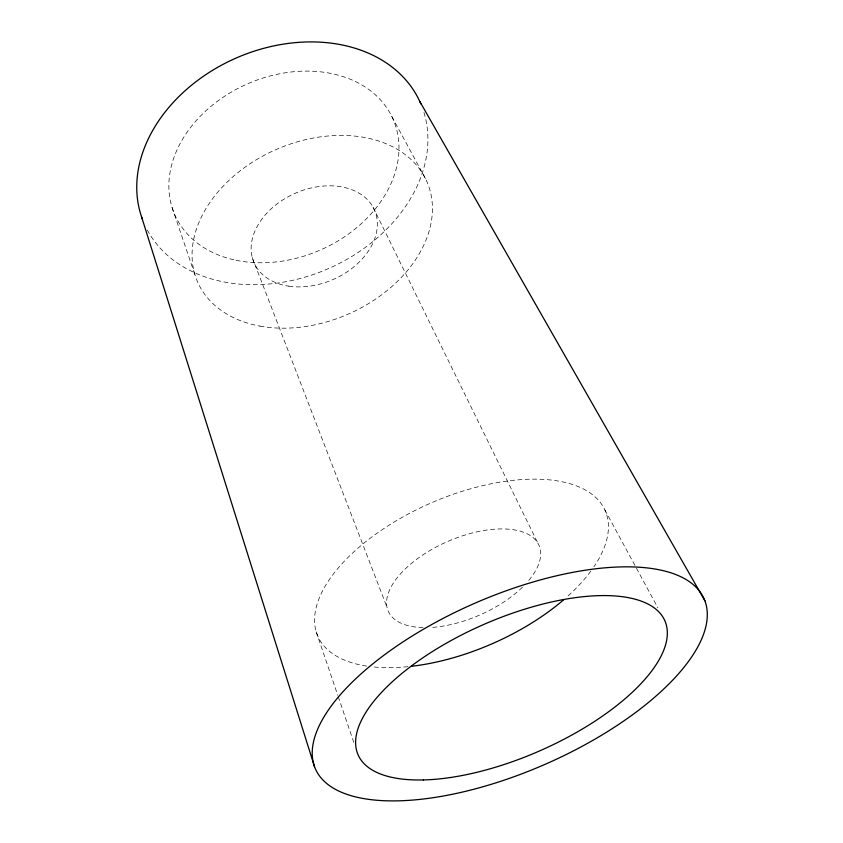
<?xml version="1.0" encoding="UTF-8"?>
<svg xmlns="http://www.w3.org/2000/svg" width="843" height="843" viewBox="0 0 843 843"><rect width="100%" height="100%" fill="white"/><g stroke="black" fill="none" stroke-linecap="round" stroke-linejoin="round"><path stroke-width="0.63" stroke-dasharray="4.21 3.16" d="M391.805 116.471L425.799 179.243M604.842 509.878L657.888 607.824M373.091 207.241L537.982 543.335M252.247 257.526L386.979 607.16M172.109 207.589L195.091 275.218M316.23 631.85L337.79 695.317M338.212 696.56L353.849 742.609M423.07 627.603A82.256 40.116 -23.6 0 1 398.518 576.106A82.256 40.116 -23.6 0 1 505.526 528.993A82.256 40.116 -23.6 0 1 527.866 581.47M522.46 587.192A82.256 40.116 -23.6 0 1 430.942 627.466M366.663 666.086A156.798 76.734 -23.6 0 1 341.626 564.136A156.798 76.734 -23.6 0 1 536 479.151A156.798 76.734 -23.6 0 1 593.999 566.696M590.859 571.132A156.798 76.734 -23.6 0 1 566.517 597.308M407.917 666.676A156.798 76.734 -23.6 0 1 373.207 666.908M423.955 112.446A150.728 114.964 -23.6 0 1 326.557 269.423A150.728 114.964 -23.6 0 1 147.325 230.065M288.791 286.167A65.722 47.092 -23.6 0 0 376.979 218.906A65.722 47.092 -23.6 0 0 276.957 204.006A65.722 47.092 -23.6 0 0 288.791 286.167M236.019 260.266A119.137 90.717 -23.6 0 0 398.465 139.179A119.137 90.717 -23.6 0 0 217.273 101.381A119.137 90.717 -23.6 0 0 236.019 260.266M259.96 326.115A125.143 89.853 -23.6 0 0 432.111 201.835A125.143 89.853 -23.6 0 0 244.681 167.441A125.143 89.853 -23.6 0 0 259.96 326.115"/><path stroke-width="1.26" d="M419.772 101.455L704.896 600.817A212.12 87.872 -23.6 0 1 438.781 796.804A212.12 87.872 -23.6 0 1 385.599 653.989A212.12 87.872 -23.6 0 1 704.896 600.817M141.561 216.83L314.523 766.645M563.63 599.826A156.798 76.734 -23.6 0 1 411.753 666.265M142.446 219.296A150.728 114.964 -23.6 0 1 239.718 56.513A150.728 114.964 -23.6 0 1 420.826 103.837M423.365 779.944A167.399 69.126 -23.6 0 0 666.876 638.952A167.399 69.126 -23.6 0 0 444.156 644.452A167.399 69.126 -23.6 0 0 423.365 779.944"/></g></svg>
